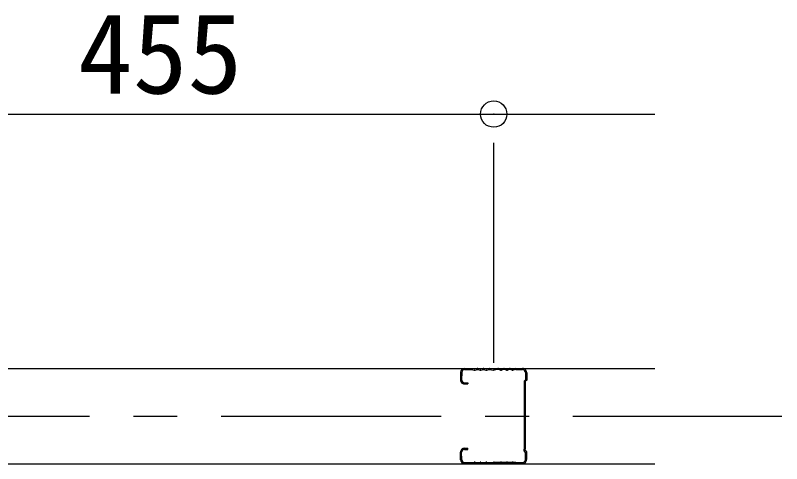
# Model space of a CAD drawing. Units: millimetres, scale not verified. Extents: x -4126 to 4124, y -2920 to 2852.
# Drawn here: x -1166 to -643, y -1217 to -911 of the extents above; entities that cross this region are included whole.
import ezdxf
from ezdxf.enums import TextEntityAlignment as Align

# ---------------------------------------------------------------- set-up
doc = ezdxf.new("R2010")
doc.units = ezdxf.units.MM
doc.header["$LTSCALE"] = 30
doc.header["$PDMODE"] = 32
doc.header["$PDSIZE"] = 18
doc.linetypes.add('CHAIN1', pattern=[8, 5, -1, 1, -1])
doc.linetypes.add('DOUBLE_CHAIN1', pattern=[8.8, 5, -1, 0.6, -0.6, 0.6, -1])
for name, color, linetype in [('1-0_中心線', 4, 'CHAIN1'), ('1-1_中線', 7, 'Continuous'), ('1-3_太線２', 3, 'Continuous'), ('1-5_寸法', 4, 'Continuous'), ('1-8_隠線', 4, 'DOUBLE_CHAIN1')]:
    doc.layers.add(name, color=color, linetype=linetype)
doc.styles.add('ＭＳ ゴシック', font='')
doc.styles.get('ＭＳ ゴシック').set_extended_font_data('MS Gothic')

msp = doc.modelspace()

# ---------------------------------------------------------------- linework, layer by layer
at = {"layer": '1-0_中心線'}
msp.add_lwpolyline([(-3805.15, -1184.71), (-1505.23, -1184.71), (-642.82, -1184.71)], dxfattribs=at)
at = {"layer": '1-1_中線'}
for p, q in [((-1506.83, -1152.21), (-729.48, -1152.21)), ((-1506.83, -1217.21), (-729.48, -1217.21))]:
    msp.add_line(p, q, dxfattribs=at)
at = {"layer": '1-3_太線２'}
for p, q in [((-861.89, -1154.86), (-862.01, -1159.96)), ((-861.09, -1154.88), (-861.21, -1159.98)), ((-859.19, -1152.22), (-854.33, -1152.22)), ((-859.19, -1153.02), (-854.33, -1153.02)), ((-854.46, -1153.01), (-852.63, -1153.29)), ((-854.33, -1152.22), (-852.51, -1152.5)), ((-852.14, -1152.5), (-850.52, -1152.23)), ((-852.01, -1153.29), (-850.39, -1153.02)), ((-850.27, -1153.02), (-848.65, -1153.29)), ((-850.14, -1152.23), (-848.52, -1152.5)), ((-848.14, -1152.5), (-846.52, -1152.23)), ((-848.01, -1153.29), (-846.39, -1153.02)), ((-846.27, -1153.02), (-844.65, -1153.29)), ((-846.14, -1152.23), (-844.52, -1152.5)), ((-844.14, -1152.5), (-842.52, -1152.23)), ((-844.01, -1153.29), (-842.39, -1153.02)), ((-842.29, -1153.02), (-839.53, -1153.3)), ((-842.21, -1152.22), (-839.45, -1152.51)), ((-836.45, -1152.22), (-839.21, -1152.51)), ((-836.37, -1153.01), (-839.13, -1153.3)), ((-834.65, -1153.29), (-836.27, -1153.02)), ((-834.52, -1152.5), (-836.14, -1152.23)), ((-832.52, -1152.23), (-834.14, -1152.5)), ((-832.39, -1153.02), (-834.01, -1153.29)), ((-830.65, -1153.28), (-832.27, -1153.02)), ((-830.52, -1152.49), (-832.14, -1152.23)), ((-828.52, -1152.22), (-830.14, -1152.49)), ((-828.39, -1153.01), (-830.01, -1153.28)), ((-826.65, -1153.28), (-828.27, -1153.01)), ((-826.52, -1152.49), (-828.14, -1152.22)), ((-824.33, -1152.21), (-826.15, -1152.49)), ((-824.26, -1153.01), (-826.03, -1153.28)), ((-824.33, -1152.21), (-819.59, -1152.21)), ((-824.26, -1153.01), (-819.59, -1153.01)), ((-816.83, -1154.97), (-816.83, -1160.21)), ((-818.63, -1160.87), (-818.63, -1207.21)), ((-816.83, -1160.21), (-817.83, -1161.21)), ((-859.31, -1161.92), (-857.07, -1161.92)), ((-859.31, -1162.72), (-857.07, -1162.72)), ((-857.07, -1161.92), (-857.07, -1162.72)), ((-817.83, -1161.21), (-817.83, -1207.21)), ((-859.31, -1206.69), (-857.07, -1206.69)), ((-859.31, -1207.49), (-857.07, -1207.49)), ((-857.07, -1207.49), (-857.07, -1206.69)), ((-818.63, -1208.54), (-818.63, -1207.21)), ((-817.83, -1208.21), (-817.83, -1207.21)), ((-861.89, -1214.55), (-862.01, -1209.45)), ((-861.09, -1214.53), (-861.21, -1209.43)), ((-816.83, -1209.21), (-817.83, -1208.21)), ((-816.83, -1214.44), (-816.83, -1209.21)), ((-859.19, -1216.39), (-854.33, -1216.39)), ((-859.19, -1217.19), (-854.33, -1217.19)), ((-854.46, -1216.4), (-852.63, -1216.12)), ((-854.33, -1217.19), (-852.51, -1216.91)), ((-852.14, -1216.91), (-850.52, -1217.18)), ((-852.01, -1216.12), (-850.39, -1216.39)), ((-850.27, -1216.39), (-848.65, -1216.12)), ((-850.14, -1217.18), (-848.52, -1216.91)), ((-848.14, -1216.91), (-846.52, -1217.18)), ((-848.01, -1216.12), (-846.39, -1216.39)), ((-846.27, -1216.39), (-844.65, -1216.12)), ((-846.14, -1217.18), (-844.52, -1216.91)), ((-844.14, -1216.91), (-842.52, -1217.18)), ((-844.01, -1216.12), (-842.39, -1216.39)), ((-842.29, -1216.39), (-839.53, -1216.11)), ((-842.21, -1217.19), (-839.45, -1216.9)), ((-836.45, -1217.19), (-839.21, -1216.9)), ((-836.37, -1216.4), (-839.13, -1216.11)), ((-834.65, -1216.13), (-836.27, -1216.39)), ((-834.52, -1216.91), (-836.14, -1217.18)), ((-832.52, -1217.18), (-834.14, -1216.91)), ((-832.39, -1216.4), (-834.01, -1216.13)), ((-830.65, -1216.13), (-832.27, -1216.4)), ((-830.52, -1216.92), (-832.14, -1217.18)), ((-828.52, -1217.19), (-830.14, -1216.92)), ((-828.39, -1216.4), (-830.01, -1216.13)), ((-826.65, -1216.13), (-828.27, -1216.4)), ((-826.52, -1216.92), (-828.14, -1217.19)), ((-824.33, -1217.2), (-826.15, -1216.92)), ((-824.26, -1216.4), (-826.03, -1216.13)), ((-824.33, -1217.2), (-819.59, -1217.2)), ((-824.26, -1216.4), (-819.59, -1216.4))]:
    msp.add_line(p, q, dxfattribs=at)
for points in [[(-817.63, -1154.97), (-817.63, -1159.87), (-818.63, -1160.87)], [(-817.63, -1214.44), (-817.63, -1209.54), (-818.63, -1208.54)]]:
    msp.add_lwpolyline(points, dxfattribs=at)
for centre, radius, start, end in [((-859.19, -1154.92), 2.7, 90.02, 178.7), ((-859.19, -1154.92), 1.9, 90.02, 178.7), ((-852.33, -1151.37), 1.95, 261.1043, 270.02), ((-852.33, -1151.37), 1.15, 261.1043, 270.02), ((-852.33, -1151.37), 1.15, 270.02, 279.4271), ((-852.33, -1151.37), 1.95, 270.02, 279.4271), ((-850.33, -1153.37), 1.15, 90.02, 99.4271), ((-850.33, -1153.37), 0.35, 90.02, 99.4271), ((-850.33, -1153.37), 1.15, 80.6129, 90.02), ((-850.33, -1153.37), 0.35, 80.6129, 90.02), ((-848.33, -1151.37), 1.95, 260.6129, 270.02), ((-848.33, -1151.37), 1.15, 260.6129, 270.02), ((-848.33, -1151.37), 1.15, 270.02, 279.4271), ((-848.33, -1151.37), 1.95, 270.02, 279.4271), ((-846.33, -1153.37), 1.15, 90.02, 99.4271), ((-846.33, -1153.37), 0.35, 90.02, 99.4271), ((-846.33, -1153.37), 1.15, 80.6129, 90.02), ((-846.33, -1153.37), 0.35, 80.6129, 90.02), ((-844.33, -1151.36), 1.95, 260.6129, 270.02), ((-844.33, -1151.36), 1.15, 260.6129, 270.02), ((-844.33, -1151.36), 1.15, 270.02, 279.4271), ((-844.33, -1151.36), 1.95, 270.02, 279.4271), ((-842.33, -1153.36), 1.15, 90.02, 99.4271), ((-842.33, -1153.36), 0.35, 90.02, 99.4271), ((-842.33, -1153.36), 1.15, 80.6129, 90.02), ((-842.33, -1153.36), 0.35, 80.6129, 90.02), ((-839.33, -1151.36), 1.95, 264.0743, 270.02), ((-839.33, -1151.36), 1.15, 264.0743, 270.02), ((-839.33, -1151.36), 1.15, 270.02, 275.9657), ((-839.33, -1151.36), 1.95, 270.02, 275.9657), ((-836.33, -1153.36), 1.15, 90.02, 99.4271), ((-836.33, -1153.36), 0.35, 90.02, 99.4271), ((-836.33, -1153.36), 1.15, 80.6129, 90.02), ((-836.33, -1153.36), 0.35, 80.6129, 90.02), ((-834.33, -1151.36), 1.95, 260.6129, 270.02), ((-834.33, -1151.36), 1.15, 260.6129, 270.02), ((-834.33, -1151.36), 1.15, 270.02, 279.4271), ((-834.33, -1151.36), 1.95, 270.02, 279.4271), ((-832.33, -1153.36), 1.15, 90.02, 99.4271), ((-832.33, -1153.36), 0.35, 90.02, 99.4271), ((-832.33, -1153.36), 1.15, 80.6129, 90.02), ((-832.33, -1153.36), 0.35, 80.6129, 90.02), ((-830.33, -1151.36), 1.95, 260.6129, 270.02), ((-830.33, -1151.36), 1.15, 260.6129, 270.02), ((-830.33, -1151.36), 1.15, 270.02, 279.4271), ((-830.33, -1151.36), 1.95, 270.02, 279.4271), ((-828.33, -1153.36), 1.15, 90.02, 99.4271), ((-828.33, -1153.36), 0.35, 90.02, 99.4271), ((-828.33, -1153.36), 1.15, 80.6129, 90.02), ((-828.33, -1153.36), 0.35, 80.6129, 90.02), ((-826.33, -1151.36), 1.95, 260.6129, 270.02), ((-826.33, -1151.36), 1.15, 260.6129, 270.02), ((-826.33, -1151.36), 1.15, 270.02, 278.9357), ((-826.33, -1151.36), 1.95, 270.02, 278.9357), ((-819.59, -1154.91), 2.7, 358.7, 90.02), ((-819.59, -1154.91), 1.9, 358.7, 90.02), ((-859.31, -1160.02), 2.7, 178.7, 270.02), ((-859.31, -1160.02), 1.9, 178.7, 270.02), ((-859.31, -1209.39), 2.7, 89.98, 181.3), ((-859.31, -1209.39), 1.9, 89.98, 181.3), ((-859.19, -1214.49), 2.7, 181.3, 269.98), ((-859.19, -1214.49), 1.9, 181.3, 269.98), ((-852.33, -1218.04), 1.95, 89.98, 98.8957), ((-852.33, -1218.04), 1.15, 89.98, 98.8957), ((-852.33, -1218.04), 1.95, 80.5729, 89.98), ((-852.33, -1218.04), 1.15, 80.5729, 89.98), ((-850.33, -1216.04), 1.15, 260.5729, 269.98), ((-850.33, -1216.04), 0.35, 260.5729, 269.98), ((-850.33, -1216.04), 0.35, 269.98, 279.3871), ((-850.33, -1216.04), 1.15, 269.98, 279.3871), ((-848.33, -1218.04), 1.95, 89.98, 99.3871), ((-848.33, -1218.04), 1.15, 89.98, 99.3871), ((-848.33, -1218.04), 1.95, 80.5729, 89.98), ((-848.33, -1218.04), 1.15, 80.5729, 89.98), ((-846.33, -1216.04), 1.15, 260.5729, 269.98), ((-846.33, -1216.04), 0.35, 260.5729, 269.98), ((-846.33, -1216.04), 0.35, 269.98, 279.3871), ((-846.33, -1216.04), 1.15, 269.98, 279.3871), ((-844.33, -1218.05), 1.95, 89.98, 99.3871), ((-844.33, -1218.05), 1.15, 89.98, 99.3871), ((-844.33, -1218.05), 1.95, 80.5729, 89.98), ((-844.33, -1218.05), 1.15, 80.5729, 89.98), ((-842.33, -1216.05), 1.15, 260.5729, 269.98), ((-842.33, -1216.05), 0.35, 260.5729, 269.98), ((-842.33, -1216.05), 0.35, 269.98, 279.3871), ((-842.33, -1216.05), 1.15, 269.98, 279.3871), ((-839.33, -1218.05), 1.95, 89.98, 95.9257), ((-839.33, -1218.05), 1.15, 89.98, 95.9257), ((-839.33, -1218.05), 1.95, 84.0343, 89.98), ((-839.33, -1218.05), 1.15, 84.0343, 89.98), ((-836.33, -1216.05), 1.15, 260.5729, 269.98), ((-836.33, -1216.05), 0.35, 260.5729, 269.98), ((-836.33, -1216.05), 0.35, 269.98, 279.3871), ((-836.33, -1216.05), 1.15, 269.98, 279.3871), ((-834.33, -1218.05), 1.95, 89.98, 99.3871), ((-834.33, -1218.05), 1.15, 89.98, 99.3871), ((-834.33, -1218.05), 1.95, 80.5729, 89.98), ((-834.33, -1218.05), 1.15, 80.5729, 89.98), ((-832.33, -1216.05), 1.15, 260.5729, 269.98), ((-832.33, -1216.05), 0.35, 260.5729, 269.98), ((-832.33, -1216.05), 0.35, 269.98, 279.3871), ((-832.33, -1216.05), 1.15, 269.98, 279.3871), ((-830.33, -1218.05), 1.95, 89.98, 99.3871), ((-830.33, -1218.05), 1.15, 89.98, 99.3871), ((-830.33, -1218.05), 1.95, 80.5729, 89.98), ((-830.33, -1218.05), 1.15, 80.5729, 89.98), ((-828.33, -1216.05), 1.15, 260.5729, 269.98), ((-828.33, -1216.05), 0.35, 260.5729, 269.98), ((-828.33, -1216.05), 0.35, 269.98, 279.3871), ((-828.33, -1216.05), 1.15, 269.98, 279.3871), ((-826.33, -1218.05), 1.95, 89.98, 99.3871), ((-826.33, -1218.05), 1.15, 89.98, 99.3871), ((-826.33, -1218.05), 1.95, 81.0643, 89.98), ((-826.33, -1218.05), 1.15, 81.0643, 89.98), ((-819.59, -1214.5), 2.7, 269.98, 1.3), ((-819.59, -1214.5), 1.9, 269.98, 1.3)]:
    msp.add_arc(centre, radius, start, end, dxfattribs=at)
at = {"layer": '1-5_寸法'}
for p, q in [((-1294.33, -978.53), (-839.33, -978.53)), ((-839.33, -978.53), (-729.48, -978.53))]:
    msp.add_line(p, q, dxfattribs=at)
at = {"layer": '1-5_寸法', "color": 3}
msp.add_point((-839.33, -978.53), dxfattribs=at)
at = {"layer": '1-8_隠線'}
msp.add_line((-839.33, -1148.27), (-839.33, -978.53), dxfattribs=at)

# ---------------------------------------------------------------- texts
at = {"layer": '1-5_寸法', "style": 'ＭＳ ゴシック'}
msp.add_text('455', height=54.99, dxfattribs=at).set_placement((-1123.08, -981.03), align=Align.BOTTOM_LEFT)

doc.saveas('drawing.dxf')
